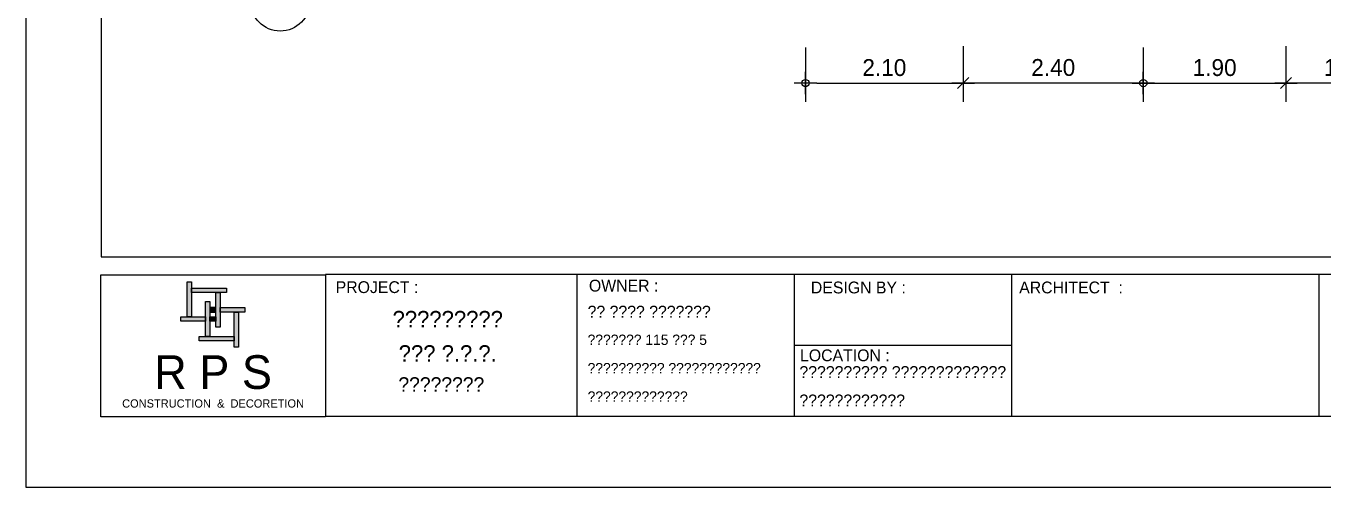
# Model space of a CAD drawing. Header units: inches. Extents: x -1366 to 1207, y -585 to 2554.
# Drawn here: x 657.84 to 675.12, y 1981.45 to 1987.6 of the extents above; entities that cross this region are included whole.
import ezdxf
from ezdxf.enums import TextEntityAlignment as Align

# ---------------------------------------------------------------- set-up
doc = ezdxf.new("R2010")
doc.units = ezdxf.units.IN
doc.header["$MEASUREMENT"] = 0
doc.header["$PDSIZE"] = 0.05
doc.layers.get('DEFPOINTS').update_dxf_attribs({"linetype": 'CONTINUOUS'})
doc.layers.add('Bodr A3', color=13, linetype='CONTINUOUS', plot=False)
for name, color, linetype in [('DIM', 7, 'CONTINUOUS'), ('DIMS-BUBL', 5, 'CONTINUOUS'), ('GRID-BUBL', 5, 'CONTINUOUS'), ('GRID-TEXT', 3, 'CONTINUOUS'), ('HEAD', 7, 'CONTINUOUS'), ('WALL', 7, 'CONTINUOUS')]:
    doc.layers.add(name, color=color, linetype=linetype)
doc.styles.get("Standard").update_dxf_attribs({"font": 'CordiaUPC.ttf'})
doc.styles.add('style1', font='-DB 75 Narai', dxfattribs={"height": 0.125})
doc.styles.add('style10', font='THSarabun.ttf')
doc.styles.add('style2', font='THSarabun.ttf')
doc.styles.add('style5', font='THSarabun.ttf')
doc.styles.add('Style8', font='THSarabun.ttf')
doc.dimstyles.new('C-L100', dxfattribs={"dimtxt": 0.225, "dimasz": 0.15, "dimexe": 0.25, "dimexo": 0, "dimgap": 0.09, "dimtad": 1, "dimtih": 1, "dimtoh": 1, "dimzin": 0, "dimdsep": 46, "dimtxsty": 'style10', "dimblk1": 'B-2', "dimblk2": 'B-3', "dimsah": 1, "dimcen": 0.09, "dimdle": 0.18, "dimclrd": 1, "dimclre": 7, "dimclrt": 4, "dimadec": 0, "dimazin": 0, "dimtfac": 1, "dimtix": 1, "dimtmove": 2, "dimatfit": 3, "dimldrblk": 'B-2', "dimfxl": 1, "dimtolj": 1, "dimtzin": 0, "dimarcsym": 0})

# ---------------------------------------------------------------- blocks, each defined once
blk = doc.blocks.new('S-BBUP')
at = {"layer": 'GRID-BUBL'}
blk.add_line((0, 0.25), (0, 0), dxfattribs=at)
blk.add_circle((0, 0.75), 0.5, dxfattribs=at)
at = {"layer": 'GRID-TEXT'}
blk.add_attdef('X', text='', height=0.5, dxfattribs=at).set_placement((0, 0.75), align=Align.MIDDLE)
blk = doc.blocks.new('B-2')
at = {"layer": 'DIM'}
blk.add_line((-1, 0), (1, 0), dxfattribs=at)
at = {"layer": 'DIM', "color": 2}
blk.add_line((0, 1), (0, -1), dxfattribs=at)
blk.add_circle((0, 0), 0.325, dxfattribs=at)
blk = doc.blocks.new('B-3')
at = {"layer": 'DIM'}
blk.add_line((-1, 0), (1, 0), dxfattribs=at)
at = {"layer": 'DIM', "color": 7}
blk.add_line((-0.49, -0.49), (0.49, 0.49), dxfattribs=at)
blk = doc.blocks.new('*D568')
at = {"layer": 'DEFPOINTS', "color": 0, "transparency": 16777216}
for p in [(670.329, 1987.329), (672.729, 1987.308), (670.329, 1986.836)]:
    blk.add_point(p, dxfattribs=at)
at = {"layer": 'DIM', "color": 7, "lineweight": -2, "transparency": 16777216}
for p, q in [((670.329, 1987.329), (670.329, 1986.586)), ((672.729, 1987.308), (672.729, 1986.586))]:
    blk.add_line(p, q, dxfattribs=at)
at = {"layer": 'DIM', "color": 1, "lineweight": -2, "transparency": 16777216}
blk.add_line((672.579, 1986.836), (670.479, 1986.836), dxfattribs=at)
at = {"layer": 'DIM', "color": 1, "lineweight": -2, "transparency": 16777216, "xscale": 0.15, "yscale": 0.15, "zscale": 0.15}
blk.add_blockref('B-2', (672.729, 1986.836), dxfattribs=at)
at = {"layer": 'DIM', "color": 1, "lineweight": -2, "transparency": 16777216, "xscale": 0.15, "yscale": 0.15, "zscale": 0.15, "rotation": 180}
blk.add_blockref('B-3', (670.329, 1986.836), dxfattribs=at)
at = {"layer": 'DIM', "color": 4, "transparency": 16777216, "insert": (671.529, 1987.042), "char_height": 0.225, "attachment_point": 5, "style": 'style10'}
blk.add_mtext('\\A1;2.40', dxfattribs=at)
blk = doc.blocks.new('*D569')
at = {"layer": 'DEFPOINTS', "color": 0, "transparency": 16777216}
for p in [(668.229, 1987.308), (670.329, 1987.329), (670.329, 1986.836)]:
    blk.add_point(p, dxfattribs=at)
at = {"layer": 'DIM', "color": 7, "lineweight": -2, "transparency": 16777216}
for p, q in [((668.229, 1987.308), (668.229, 1986.586)), ((670.329, 1987.329), (670.329, 1986.586))]:
    blk.add_line(p, q, dxfattribs=at)
at = {"layer": 'DIM', "color": 1, "lineweight": -2, "transparency": 16777216}
blk.add_line((668.379, 1986.836), (670.179, 1986.836), dxfattribs=at)
at = {"layer": 'DIM', "color": 1, "lineweight": -2, "transparency": 16777216, "xscale": 0.15, "yscale": 0.15, "zscale": 0.15, "rotation": 180}
blk.add_blockref('B-2', (668.229, 1986.836), dxfattribs=at)
at = {"layer": 'DIM', "color": 1, "lineweight": -2, "transparency": 16777216, "xscale": 0.15, "yscale": 0.15, "zscale": 0.15}
blk.add_blockref('B-3', (670.329, 1986.836), dxfattribs=at)
at = {"layer": 'DIM', "color": 4, "transparency": 16777216, "insert": (669.279, 1987.041), "char_height": 0.225, "attachment_point": 5, "style": 'style10'}
blk.add_mtext('\\A1;2.10', dxfattribs=at)
blk = doc.blocks.new('*D570')
at = {"layer": 'DEFPOINTS', "color": 0, "transparency": 16777216}
for p in [(672.729, 1987.308), (674.629, 1987.329), (674.629, 1986.836)]:
    blk.add_point(p, dxfattribs=at)
at = {"layer": 'DIM', "color": 7, "lineweight": -2, "transparency": 16777216}
for p, q in [((672.729, 1987.308), (672.729, 1986.586)), ((674.629, 1987.329), (674.629, 1986.586))]:
    blk.add_line(p, q, dxfattribs=at)
at = {"layer": 'DIM', "color": 1, "lineweight": -2, "transparency": 16777216}
blk.add_line((672.879, 1986.836), (674.479, 1986.836), dxfattribs=at)
at = {"layer": 'DIM', "color": 1, "lineweight": -2, "transparency": 16777216, "xscale": 0.15, "yscale": 0.15, "zscale": 0.15, "rotation": 180}
blk.add_blockref('B-2', (672.729, 1986.836), dxfattribs=at)
at = {"layer": 'DIM', "color": 1, "lineweight": -2, "transparency": 16777216, "xscale": 0.15, "yscale": 0.15, "zscale": 0.15}
blk.add_blockref('B-3', (674.629, 1986.836), dxfattribs=at)
at = {"layer": 'DIM', "color": 4, "transparency": 16777216, "insert": (673.679, 1987.041), "char_height": 0.225, "attachment_point": 5, "style": 'style10'}
blk.add_mtext('\\A1;1.90', dxfattribs=at)
blk = doc.blocks.new('*D571')
at = {"layer": 'DEFPOINTS', "color": 0, "transparency": 16777216}
for p in [(674.629, 1987.329), (676.229, 1987.308), (674.629, 1986.836)]:
    blk.add_point(p, dxfattribs=at)
at = {"layer": 'DIM', "color": 7, "lineweight": -2, "transparency": 16777216}
for p, q in [((674.629, 1987.329), (674.629, 1986.586)), ((676.229, 1987.308), (676.229, 1986.586))]:
    blk.add_line(p, q, dxfattribs=at)
at = {"layer": 'DIM', "color": 1, "lineweight": -2, "transparency": 16777216}
blk.add_line((676.079, 1986.836), (674.779, 1986.836), dxfattribs=at)
at = {"layer": 'DIM', "color": 1, "lineweight": -2, "transparency": 16777216, "xscale": 0.15, "yscale": 0.15, "zscale": 0.15}
blk.add_blockref('B-2', (676.229, 1986.836), dxfattribs=at)
at = {"layer": 'DIM', "color": 1, "lineweight": -2, "transparency": 16777216, "xscale": 0.15, "yscale": 0.15, "zscale": 0.15, "rotation": 180}
blk.add_blockref('B-3', (674.629, 1986.836), dxfattribs=at)
at = {"layer": 'DIM', "color": 4, "transparency": 16777216, "insert": (675.429, 1987.041), "char_height": 0.225, "attachment_point": 5, "style": 'style10'}
blk.add_mtext('\\A1;1.60', dxfattribs=at)

msp = doc.modelspace()

# ---------------------------------------------------------------- hatches: boundary and pattern name
at = {"layer": 'WALL'}
h = msp.add_hatch(color=253, dxfattribs=at)
h.dxf.hatch_style = 1
h.paths.add_polyline_path([(659.9901, 1984.1852), (660.0496, 1984.1852), (660.0496, 1983.7188), (659.9901, 1983.7188)])
h = msp.add_hatch(color=253, dxfattribs=at)
h.dxf.hatch_style = 1
h.paths.add_polyline_path([(660.0496, 1984.0427), (660.0496, 1984.1022), (660.516, 1984.1022), (660.516, 1984.0427)])
h = msp.add_hatch(color=253, dxfattribs=at)
h.dxf.hatch_style = 1
h.paths.add_polyline_path([(660.3714, 1984.0427), (660.4309, 1984.0427), (660.4309, 1983.5792), (660.3714, 1983.5792)])
h = msp.add_hatch(color=102, dxfattribs=at)
h.dxf.hatch_style = 1
h.paths.add_polyline_path([(660.2346, 1983.9244), (660.2942, 1983.9244), (660.2942, 1983.4579), (660.2346, 1983.4579)])
h = msp.add_hatch(color=253, dxfattribs=at)
h.dxf.hatch_style = 1
h.paths.add_polyline_path([(659.9084, 1983.6593), (659.9084, 1983.7188), (660.2346, 1983.7188), (660.2346, 1983.6593)])
h = msp.add_hatch(color=102, dxfattribs=at)
h.dxf.hatch_style = 1
h.paths.add_polyline_path([(660.3714, 1983.7818), (660.3714, 1983.8413), (660.2942, 1983.8413), (660.2942, 1983.7818)])
h = msp.add_hatch(color=253, dxfattribs=at)
h.dxf.hatch_style = 1
h.paths.add_polyline_path([(660.2942, 1983.6593), (660.2942, 1983.7188), (660.3714, 1983.7188), (660.3714, 1983.6593)])
h = msp.add_hatch(color=102, dxfattribs=at)
h.dxf.hatch_style = 1
h.paths.add_polyline_path([(660.4309, 1983.7818), (660.4309, 1983.8413), (660.7585, 1983.8413), (660.7585, 1983.7818)])
h = msp.add_hatch(color=102, dxfattribs=at)
h.dxf.hatch_style = 1
h.paths.add_polyline_path([(660.616, 1983.7818), (660.6755, 1983.7818), (660.6755, 1983.3154), (660.616, 1983.3154)])
h = msp.add_hatch(color=102, dxfattribs=at)
h.dxf.hatch_style = 1
h.paths.add_polyline_path([(660.153, 1983.3984), (660.153, 1983.4579), (660.616, 1983.4579), (660.616, 1983.3984)])

# ---------------------------------------------------------------- linework, layer by layer
at = {"layer": 'Bodr A3'}
msp.add_lwpolyline([(657.8438, 1981.4478), (699.8438, 1981.4478), (699.8438, 2011.1478), (657.8438, 2011.1478)], close=True, dxfattribs=at)
at = {"layer": 'HEAD', "color": 150}
for p, q in [((665.1869, 1982.3929), (665.1869, 1984.2842)), ((668.081, 1982.3929), (668.081, 1984.2842)), ((670.9752, 1982.3929), (670.9752, 1984.2842)), ((675.0729, 1982.3929), (675.0729, 1984.2842)), ((668.081, 1983.3386), (670.9752, 1983.3386))]:
    msp.add_line(p, q, dxfattribs=at)
at = {"layer": 'HEAD', "color": 5}
msp.add_lwpolyline([(658.8438, 1984.5203), (698.8438, 1984.5203), (698.8438, 2010.1478), (658.8438, 2010.1478)], close=True, dxfattribs=at)
at = {"layer": 'HEAD', "color": 150}
msp.add_lwpolyline([(661.8339, 1982.3929), (698.8438, 1982.3929), (698.8438, 1984.2842), (661.8339, 1984.2842)], close=True, dxfattribs=at)
at = {"layer": 'WALL', "color": 8}
msp.add_lwpolyline([(658.8395, 1984.28), (661.8339, 1984.28), (661.8339, 1982.3835), (658.8395, 1982.3835)], close=True, dxfattribs=at)
at = {"layer": 'WALL', "color": 253}
for points in [[(659.9901, 1984.1852), (660.0496, 1984.1852), (660.0496, 1983.7188), (659.9901, 1983.7188)], [(660.0496, 1984.0427), (660.0496, 1984.1022), (660.516, 1984.1022), (660.516, 1984.0427)], [(660.3714, 1984.0427), (660.4309, 1984.0427), (660.4309, 1983.5792), (660.3714, 1983.5792)], [(659.9084, 1983.6593), (659.9084, 1983.7188), (660.2346, 1983.7188), (660.2346, 1983.6593)], [(660.2942, 1983.6593), (660.2942, 1983.7188), (660.3714, 1983.7188), (660.3714, 1983.6593)]]:
    msp.add_lwpolyline(points, close=True, dxfattribs=at)
at = {"layer": 'WALL', "color": 102}
for points in [[(660.2346, 1983.9244), (660.2942, 1983.9244), (660.2942, 1983.4579), (660.2346, 1983.4579)], [(660.3714, 1983.7818), (660.3714, 1983.8413), (660.2942, 1983.8413), (660.2942, 1983.7818)], [(660.4309, 1983.7818), (660.4309, 1983.8413), (660.7585, 1983.8413), (660.7585, 1983.7818)], [(660.616, 1983.7818), (660.6755, 1983.7818), (660.6755, 1983.3154), (660.616, 1983.3154)], [(660.153, 1983.3984), (660.153, 1983.4579), (660.616, 1983.4579), (660.616, 1983.3984)]]:
    msp.add_lwpolyline(points, close=True, dxfattribs=at)

# ---------------------------------------------------------------- block references
at = {"layer": 'DIMS-BUBL'}
ref = msp.add_blockref('S-BBUP', (661.8289, 1987.9281), dxfattribs=dict(at, xscale=0.796444444444461, yscale=0.796444444444461, zscale=0.796444444444461, rotation=90))
ref.add_attrib('X', 'E', dxfattribs={"layer": 'GRID-TEXT', "color": 2, "height": 0.4, "style": 'style5'}).set_placement((661.2315, 1987.9281), align=Align.MIDDLE)

# ---------------------------------------------------------------- texts
at = {"layer": 'HEAD', "color": 2, "style": 'style1'}
for s, height, p in [('OWNER :', 0.15761, (665.3435, 1984.0552)), ('PROJECT :', 0.15761, (661.9698, 1984.0354)), ('DESIGN BY :', 0.157607, (668.3, 1984.0308)), ('ARCHITECT  :', 0.157607, (671.0752, 1984.0311)), ('LOCATION :', 0.15761, (668.1556, 1983.1261))]:
    msp.add_text(s, height=height, dxfattribs=at).set_placement(p)
at = {"layer": 'HEAD', "color": 7, "style": 'style2'}
for s, p in [('คุณ สิริกุล ฟุ้งกิตติกุล', (665.3261, 1983.7083)), ('ตำบลสันปูเลย อำเภอดอยสะเก็ด', (668.1475, 1982.9032)), ('จังหวัดเชียงใหม่', (668.1475, 1982.5246))]:
    msp.add_text(s, height=0.157607, dxfattribs=at).set_placement(p)
at = {"layer": 'HEAD', "style": 'Style8'}
for s, height, p in [('บ้านพักอาศัย', 0.219677, (663.4628, 1983.5772)), ('ชนิด ค.ส.ล.', 0.219677, (663.4628, 1983.1201)), ('สูงชั้นเดียว', 0.192217, (663.3776, 1982.7207))]:
    msp.add_text(s, height=height, dxfattribs=at).set_placement(p, align=Align.CENTER)
at = {"layer": 'HEAD', "color": 6, "style": 'style2'}
for s, p in [('บ้านเลขที่ 115 หมู่ที่ 5', (665.3261, 1983.3432)), ('ตำบลท่าผาปุ้ม อำเภอแม่ลาน้อย', (665.3261, 1982.9646)), ('จังหวัดแม่ฮ่องสอน', (665.3261, 1982.586))]:
    msp.add_text(s, height=0.137906, dxfattribs=at).set_placement(p)
at = {"layer": 'HEAD', "color": 150}
msp.add_text('R P S', height=0.44917, dxfattribs=at).set_placement((660.3367, 1982.9818), align=Align.MIDDLE)
at = {"layer": 'HEAD'}
msp.add_text('CONSTRUCTION  &  DECORETION', height=0.109797, dxfattribs=at).set_placement((660.3367, 1982.563), align=Align.MIDDLE)

# ---------------------------------------------------------------- dimensions: what is measured, and where the dimension line sits
at = {"layer": 'DIM'}
for base, p1, p2, picture, middle in [((670.3285, 1986.836), (668.2285, 1987.3083), (670.3285, 1987.3287), '*D569', (669.2785, 1987.041)), ((674.6285, 1986.836), (672.7285, 1987.3083), (674.6285, 1987.3287), '*D570', (673.6785, 1987.0413))]:
    dim = msp.add_linear_dim(base=base, p1=p1, p2=p2, angle=180, dimstyle='C-L100', dxfattribs=at)
    dim.commit()
    dim.dimension.update_dxf_attribs({"geometry": picture, "text_midpoint": middle})
dim = msp.add_linear_dim(base=(670.3285, 1986.836), p1=(672.7285, 1987.3083), p2=(670.3285, 1987.3287), dimstyle='C-L100', dxfattribs=at)
dim.commit()
dim.dimension.update_dxf_attribs({"geometry": '*D568', "text_midpoint": (671.5285, 1987.0422)})
dim = msp.add_linear_dim(base=(674.6285, 1986.836), p1=(676.2285, 1987.3083), p2=(674.6285, 1987.3287), dimstyle='C-L100', override={"dimtxsty": 'style10', "dimldrblk": 'B-2'}, dxfattribs=at)
dim.commit()
dim.dimension.update_dxf_attribs({"geometry": '*D571', "text_midpoint": (675.4285, 1987.0413)})

doc.saveas('drawing.dxf')
